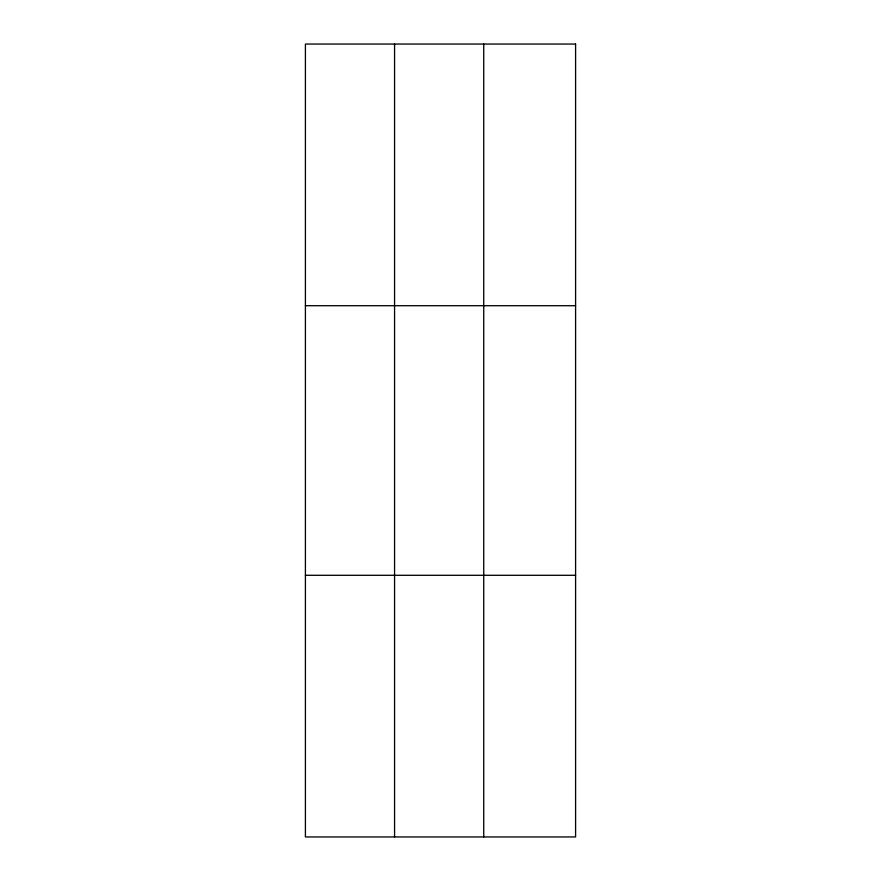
<?xml version="1.0" encoding="UTF-8"?>
<svg xmlns="http://www.w3.org/2000/svg" width="881" height="881" viewBox="0 0 881 881"><rect width="100%" height="100%" fill="white"/><g stroke="black" fill="none" stroke-linecap="round" stroke-linejoin="round"><path stroke-width="1.32" d="M394.567 836.95L394.567 44.05M483.735 836.95L483.735 44.05M305.41 305.707L575.59 305.707M305.41 575.293L575.59 575.293M575.59 44.05L575.59 836.95L305.41 836.95L305.41 44.05L575.59 44.05"/></g></svg>
